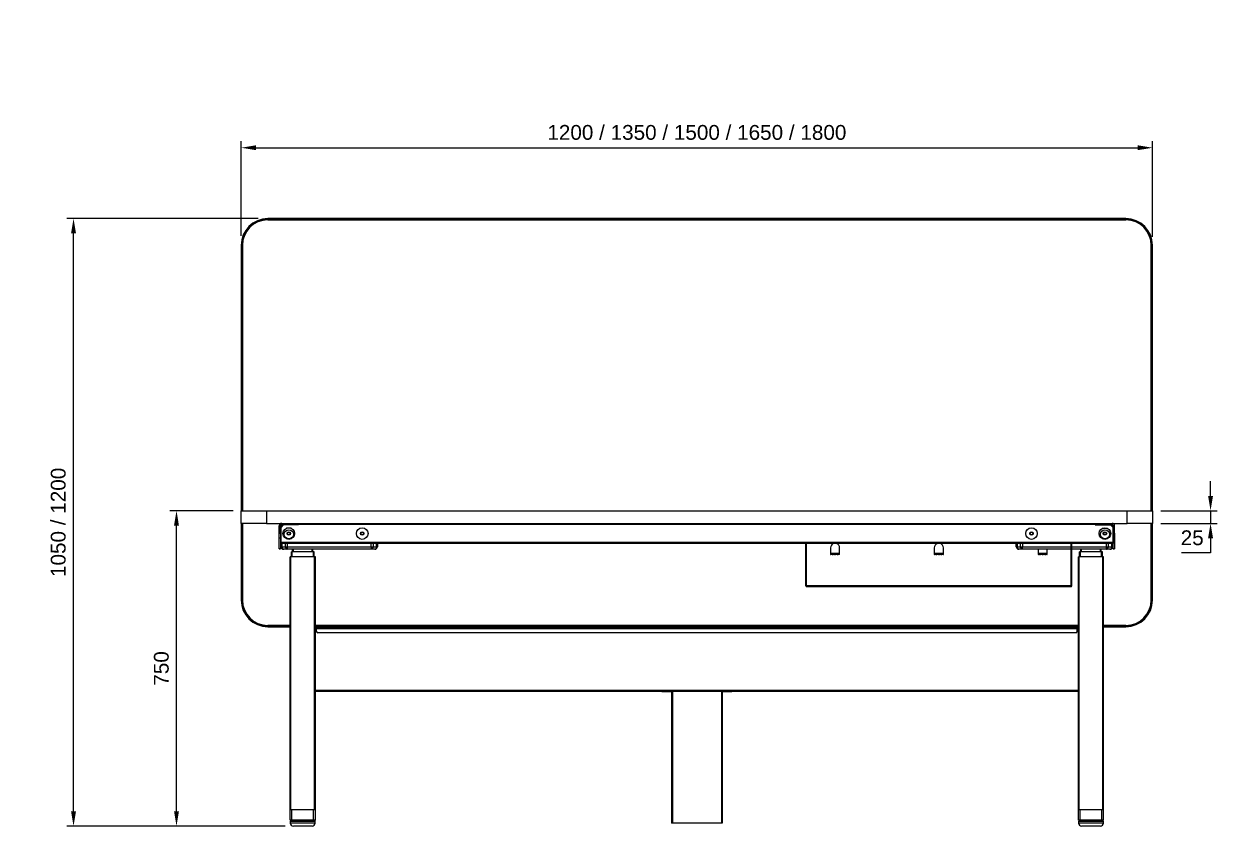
# Model space of a CAD drawing. Header units: millimetres. Extents: x -429 to 4678, y -337 to 3841.
# Drawn here: x -429 to 1928, y 2257 to 3841 of the extents above; entities that cross this region are included whole.
import ezdxf

# ---------------------------------------------------------------- set-up
doc = ezdxf.new("R2010")
doc.units = ezdxf.units.MM
doc.header["$LTSCALE"] = 100
doc.styles.get("Standard").update_dxf_attribs({"font": 'arial.ttf'})
doc.dimstyles.new('CGJ', dxfattribs={"dimscale": 13, "dimtxt": 2.25, "dimasz": 2.25, "dimexe": 1, "dimexo": 1.25, "dimgap": 1.15, "dimtad": 1, "dimtoh": 1, "dimdec": 1, "dimdsep": 46, "dimtxsty": 'Standard', "dimcen": 0, "dimclrd": 2, "dimclre": 2, "dimclrt": 2, "dimadec": 0, "dimazin": 0, "dimtfac": 1, "dimtdec": 1, "dimtmove": 0, "dimatfit": 0, "dimfxl": 1, "dimtolj": 1, "dimtzin": 0, "dimlwe": -1, "dimarcsym": 2})

# ---------------------------------------------------------------- blocks, each defined once
blk = doc.blocks.new('*D63')
at = {"color": 2, "transparency": 16777216}
for p, q in [((0, 3422.8), (0, 3609.6)), ((1800, 3420.3), (1800, 3609.6))]:
    blk.add_line(p, q, dxfattribs=at)
at = {"color": 2, "lineweight": -2, "transparency": 16777216}
blk.add_line((29.3, 3596.6), (1770.8, 3596.6), dxfattribs=at)
at = {"color": 2, "transparency": 16777216}
for points in [[(29.3, 3601.5), (29.3, 3591.8), (0, 3596.6)], [(1770.8, 3601.5), (1770.8, 3591.8), (1800, 3596.6)]]:
    blk.add_solid(points, dxfattribs=at)
at = {"layer": 'Defpoints', "color": 0, "transparency": 16777216}
for p in [(1800, 3596.6), (0, 3406.6), (1800, 3404.1)]:
    blk.add_point(p, dxfattribs=at)
at = {"color": 2, "transparency": 16777216, "insert": (900, 3626.7), "char_height": 29.25, "attachment_point": 5}
blk.add_mtext('\\A1;1200 / 1350 / 1500 / 1650 / 1800', dxfattribs=at)
blk = doc.blocks.new('*D64')
at = {"color": 2, "lineweight": -2, "transparency": 16777216}
for p, q in [((1914.7, 2908.8), (1914.7, 2938.1)), ((1914.7, 2879.6), (1914.7, 2854.6)), ((1914.7, 2825.3), (1914.7, 2796.1)), ((1914.7, 2796.1), (1857.1, 2796.1))]:
    blk.add_line(p, q, dxfattribs=at)
at = {"color": 2, "transparency": 16777216}
for p, q in [((1816.3, 2879.6), (1927.7, 2879.6)), ((1816.3, 2854.6), (1927.7, 2854.6))]:
    blk.add_line(p, q, dxfattribs=at)
for points in [[(1909.8, 2908.8), (1919.5, 2908.8), (1914.7, 2879.6)], [(1909.8, 2825.3), (1919.5, 2825.3), (1914.7, 2854.6)]]:
    blk.add_solid(points, dxfattribs=at)
at = {"layer": 'Defpoints', "color": 0, "transparency": 16777216}
for p in [(1800, 2879.6), (1800, 2854.6), (1914.7, 2854.6)]:
    blk.add_point(p, dxfattribs=at)
at = {"color": 2, "transparency": 16777216, "insert": (1878.4, 2826), "char_height": 29.25, "attachment_point": 5}
blk.add_mtext('\\A1;25', dxfattribs=at)
blk = doc.blocks.new('*D65')
at = {"color": 2, "transparency": 16777216}
for p, q in [((-16.2, 2879.6), (-140.8, 2879.6)), ((86.8, 2256.6), (-140.8, 2256.6))]:
    blk.add_line(p, q, dxfattribs=at)
at = {"color": 2, "lineweight": -2, "transparency": 16777216}
blk.add_line((-127.8, 2285.8), (-127.8, 2850.3), dxfattribs=at)
at = {"color": 2, "transparency": 16777216}
for points in [[(-132.7, 2850.3), (-123, 2850.3), (-127.8, 2879.6)], [(-132.7, 2285.8), (-123, 2285.8), (-127.8, 2256.6)]]:
    blk.add_solid(points, dxfattribs=at)
at = {"layer": 'Defpoints', "color": 0, "transparency": 16777216}
for p in [(-127.8, 2879.6), (0, 2879.6), (103, 2256.6)]:
    blk.add_point(p, dxfattribs=at)
at = {"color": 2, "transparency": 16777216, "insert": (-157.7, 2568.1), "char_height": 29.25, "attachment_point": 5, "rotation": 90}
blk.add_mtext('\\A1;750', dxfattribs=at)
blk = doc.blocks.new('*D68')
at = {"color": 2, "transparency": 16777216}
for p, q in [((33.8, 3456.6), (-344.2, 3456.6)), ((86.8, 2256.6), (-344.2, 2256.6))]:
    blk.add_line(p, q, dxfattribs=at)
at = {"color": 2, "lineweight": -2, "transparency": 16777216}
blk.add_line((-331.2, 2285.8), (-331.2, 3427.3), dxfattribs=at)
at = {"color": 2, "transparency": 16777216}
for points in [[(-336.1, 3427.3), (-326.3, 3427.3), (-331.2, 3456.6)], [(-336.1, 2285.8), (-326.3, 2285.8), (-331.2, 2256.6)]]:
    blk.add_solid(points, dxfattribs=at)
at = {"layer": 'Defpoints', "color": 0, "transparency": 16777216}
for p in [(-331.2, 3456.6), (50, 3456.6), (103, 2256.6)]:
    blk.add_point(p, dxfattribs=at)
at = {"color": 2, "transparency": 16777216, "insert": (-361.3, 2856.6), "char_height": 29.25, "attachment_point": 5, "rotation": 90}
blk.add_mtext('\\A1;1050 / 1200', dxfattribs=at)

msp = doc.modelspace()

# ---------------------------------------------------------------- linework, layer by layer
at = {"color": 7, "linetype": 'Continuous', "lineweight": -3}
for p, q in [((900, 3456.58), (52.5, 3456.58)), ((52.5, 3456.58), (52.5, 3455.5)), ((52.5, 3455.5), (52.5, 3455.08)), ((52.5, 3455.5), (900, 3455.5)), ((52.5, 3455.08), (52.5, 3454.78)), ((52.5, 3455.08), (900, 3455.08)), ((52.5, 3454.78), (900, 3454.78)), ((52.5, 3454.78), (52.5, 3454.58)), ((52.5, 3454.58), (900, 3454.58)), ((52.5, 3454.58), (52.5, 3454.43)), ((52.5, 3454.43), (900, 3454.43)), ((52.5, 3454.43), (52.5, 3454.08)), ((1747.5, 3454.08), (52.5, 3454.08)), ((1747.5, 3456.58), (900, 3456.58)), ((900, 3456.58), (900, 3455.5)), ((900, 3455.5), (900, 3455.08)), ((900, 3455.5), (1747.5, 3455.5)), ((900, 3455.08), (900, 3454.78)), ((900, 3455.08), (1747.5, 3455.08)), ((900, 3454.78), (1747.5, 3454.78)), ((900, 3454.78), (900, 3454.58)), ((900, 3454.58), (1747.5, 3454.58)), ((900, 3454.58), (900, 3454.43)), ((900, 3454.43), (1747.5, 3454.43)), ((900, 3454.43), (900, 3454.08)), ((1747.5, 3456.58), (1747.5, 3455.5)), ((1747.5, 3455.5), (1747.5, 3455.08)), ((1747.5, 3455.08), (1747.5, 3454.78)), ((1747.5, 3454.78), (1747.5, 3454.58)), ((1747.5, 3454.58), (1747.5, 3454.43)), ((1747.5, 3454.43), (1747.5, 3454.08)), ((0, 3404.08), (0, 2879.58)), ((0, 3404.08), (1.08, 3404.08)), ((1.08, 3404.08), (1.5, 3404.08)), ((1.08, 2879.58), (1.08, 3404.08)), ((1.5, 3404.08), (1.8, 3404.08)), ((1.5, 2879.58), (1.5, 3404.08)), ((1.8, 2879.58), (1.8, 3404.08)), ((1.8, 3404.08), (2, 3404.08)), ((2, 2879.58), (2, 3404.08)), ((2, 3404.08), (2.15, 3404.08)), ((2.15, 2879.58), (2.15, 3404.08)), ((2.15, 3404.08), (2.5, 3404.08)), ((2.5, 3404.08), (2.5, 2879.58)), ((1797.5, 2879.58), (1797.5, 3404.08)), ((1797.85, 3404.08), (1797.5, 3404.08)), ((1798, 3404.08), (1797.85, 3404.08)), ((1797.85, 3404.08), (1797.85, 2879.58)), ((1798, 3404.08), (1798, 2879.58)), ((1798.2, 3404.08), (1798, 3404.08)), ((1798.5, 3404.08), (1798.2, 3404.08)), ((1798.2, 3404.08), (1798.2, 2879.58)), ((1798.92, 3404.08), (1798.5, 3404.08)), ((1798.5, 3404.08), (1798.5, 2879.58)), ((1798.92, 3404.08), (1798.92, 2879.58)), ((1800, 3404.08), (1798.92, 3404.08)), ((1800, 2879.58), (1800, 3404.08)), ((0, 2854.58), (0, 2879.58)), ((0, 2879.58), (50, 2879.58)), ((50, 2879.58), (50, 2854.58)), ((50, 2879.58), (1750, 2879.58)), ((1750, 2854.58), (1750, 2879.58)), ((1750, 2879.58), (1800, 2879.58)), ((1800, 2879.58), (1800, 2854.58)), ((0, 2854.58), (0, 2703.08)), ((50, 2854.58), (0, 2854.58)), ((1.08, 2703.08), (1.08, 2854.58)), ((1.5, 2703.08), (1.5, 2854.58)), ((1.8, 2703.08), (1.8, 2854.58)), ((2, 2703.08), (2, 2854.58)), ((2.15, 2703.08), (2.15, 2854.58)), ((2.5, 2854.58), (2.5, 2703.08)), ((50, 2854.58), (1750, 2854.58)), ((80, 2854.58), (80, 2852.08)), ((80, 2852.08), (103, 2852.08)), ((103, 2852.08), (103, 2854.58)), ((113, 2852.08), (103, 2852.08)), ((113, 2854.58), (113, 2852.08)), ((113, 2852.08), (113, 2851.58)), ((1687, 2852.08), (113, 2852.08)), ((1687, 2852.08), (1687, 2854.58)), ((1697, 2852.08), (1687, 2852.08)), ((1687, 2852.08), (1687, 2851.58)), ((1697, 2854.58), (1697, 2852.08)), ((1720, 2852.08), (1697, 2852.08)), ((1720, 2852.08), (1720, 2854.58)), ((1800, 2854.58), (1750, 2854.58)), ((1797.5, 2703.08), (1797.5, 2854.58)), ((1797.85, 2854.58), (1797.85, 2703.08)), ((1798, 2854.58), (1798, 2703.08)), ((1798.2, 2854.58), (1798.2, 2703.08)), ((1798.5, 2854.58), (1798.5, 2703.08)), ((1798.92, 2854.58), (1798.92, 2703.08)), ((1800, 2703.08), (1800, 2854.58)), ((77.5, 2849.58), (75, 2849.58)), ((75, 2835.49), (75, 2849.58)), ((75, 2835.49), (77.5, 2835.49)), ((75, 2825.55), (75, 2835.49)), ((77.5, 2835.49), (77.5, 2849.58)), ((80.5, 2849.08), (77.5, 2849.08)), ((78, 2845.08), (77.5, 2845.08)), ((77.5, 2835.49), (77.5, 2825.55)), ((83, 2851.58), (78, 2846.58)), ((78, 2846.58), (78, 2817.08)), ((79, 2849.08), (79, 2851.58)), ((79, 2851.58), (80.46, 2851.58)), ((80.46, 2851.58), (83, 2851.58)), ((80.46, 2851.58), (80.46, 2849.08)), ((113, 2851.58), (83, 2851.58)), ((98.69, 2845.08), (89.31, 2845.08)), ((91.07, 2836.49), (91.07, 2832.66)), ((1687, 2851.58), (1717, 2851.58)), ((1701.31, 2845.08), (1710.69, 2845.08)), ((1708.93, 2832.66), (1708.93, 2836.49)), ((1722, 2846.58), (1717, 2851.58)), ((1717, 2851.58), (1719.54, 2851.58)), ((1719.5, 2849.08), (1722.5, 2849.08)), ((1719.54, 2851.58), (1721, 2851.58)), ((1719.54, 2849.08), (1719.54, 2851.58)), ((1721, 2851.58), (1721, 2849.08)), ((1722, 2846.58), (1722, 2817.08)), ((1722, 2845.08), (1722.5, 2845.08)), ((1725, 2849.58), (1722.5, 2849.58)), ((1722.5, 2835.49), (1722.5, 2849.58)), ((1722.5, 2835.49), (1725, 2835.49)), ((1722.5, 2825.55), (1722.5, 2835.49)), ((1725, 2835.49), (1725, 2849.58)), ((1725, 2835.49), (1725, 2825.55)), ((77.5, 2825.55), (75, 2825.55)), ((75, 2804.64), (75, 2825.55)), ((77.5, 2825.55), (77.5, 2804.64)), ((78, 2821.08), (77.5, 2821.08)), ((78, 2817.08), (77.5, 2817.08)), ((1722, 2817.08), (78, 2817.08)), ((78, 2817.08), (78, 2814.58)), ((1722, 2814.58), (78, 2814.58)), ((79, 2808.58), (79, 2814.58)), ((79, 2808.58), (80.46, 2808.58)), ((80.46, 2814.58), (80.46, 2808.58)), ((80.46, 2808.58), (87.54, 2808.58)), ((87.54, 2808.58), (87.54, 2814.58)), ((87.54, 2808.58), (91.07, 2808.58)), ((91.07, 2814.58), (91.07, 2808.58)), ((91.07, 2808.58), (256.93, 2808.58)), ((91.07, 2808.58), (91.07, 2803.58)), ((256.93, 2808.58), (256.93, 2814.58)), ((256.93, 2808.58), (260.46, 2808.58)), ((256.93, 2808.58), (256.93, 2803.58)), ((260.46, 2814.58), (260.46, 2808.58)), ((260.46, 2808.58), (267.54, 2808.58)), ((267.54, 2808.58), (267.54, 2814.58)), ((267.54, 2808.58), (269, 2808.58)), ((269, 2814.58), (269, 2808.58)), ((1115.5, 2731.18), (1115.5, 2814.58)), ((1116.3, 2731.18), (1116.3, 2814.58)), ((1116.5, 2731.18), (1116.5, 2814.58)), ((1164, 2806.08), (1164, 2793.08)), ((1182, 2793.08), (1182, 2806.08)), ((1369, 2806.08), (1369, 2793.08)), ((1387, 2793.08), (1387, 2806.08)), ((1531, 2808.58), (1531, 2814.58)), ((1531, 2808.58), (1532.46, 2808.58)), ((1532.46, 2814.58), (1532.46, 2808.58)), ((1532.46, 2808.58), (1539.54, 2808.58)), ((1539.54, 2808.58), (1539.54, 2814.58)), ((1539.54, 2808.58), (1543.07, 2808.58)), ((1543.07, 2814.58), (1543.07, 2808.58)), ((1543.07, 2803.58), (1543.07, 2808.58)), ((1543.07, 2808.58), (1708.93, 2808.58)), ((1639.5, 2731.18), (1639.5, 2814.58)), ((1639.7, 2731.18), (1639.7, 2814.58)), ((1640.5, 2731.18), (1640.5, 2814.58)), ((1708.93, 2808.58), (1708.93, 2814.58)), ((1708.93, 2808.58), (1712.46, 2808.58)), ((1708.93, 2803.58), (1708.93, 2808.58)), ((1712.46, 2814.58), (1712.46, 2808.58)), ((1712.46, 2808.58), (1719.54, 2808.58)), ((1719.54, 2808.58), (1719.54, 2814.58)), ((1719.54, 2808.58), (1721, 2808.58)), ((1721, 2814.58), (1721, 2808.58)), ((1722, 2821.08), (1722.5, 2821.08)), ((1722, 2817.08), (1722.5, 2817.08)), ((1722, 2817.08), (1722, 2814.58)), ((1725, 2825.55), (1722.5, 2825.55)), ((1722.5, 2804.64), (1722.5, 2825.55)), ((1725, 2825.55), (1725, 2804.64)), ((75, 2804.64), (77.5, 2804.64)), ((75, 2804.58), (75, 2804.64)), ((77.5, 2804.58), (75, 2804.58)), ((77.5, 2804.64), (77.5, 2804.58)), ((91.07, 2803.58), (84, 2803.58)), ((256.93, 2803.58), (91.07, 2803.58)), ((96.5, 2288.58), (96.5, 2788.58)), ((98, 2788.58), (96.5, 2788.58)), ((98, 2288.58), (98, 2788.58)), ((145, 2788.58), (98, 2788.58)), ((99, 2788.58), (99, 2798.58)), ((100.5, 2798.58), (99, 2798.58)), ((100.5, 2788.58), (100.5, 2798.58)), ((142.5, 2798.58), (100.5, 2798.58)), ((101.5, 2798.58), (101.5, 2803.58)), ((103, 2798.58), (103, 2803.58)), ((140, 2798.58), (140, 2803.58)), ((141.5, 2798.58), (141.5, 2803.58)), ((142.5, 2788.58), (142.5, 2798.58)), ((144, 2798.58), (142.5, 2798.58)), ((144, 2788.58), (144, 2798.58)), ((145, 2288.58), (145, 2788.58)), ((146.5, 2788.58), (145, 2788.58)), ((146.5, 2288.58), (146.5, 2788.58)), ((264, 2803.58), (256.93, 2803.58)), ((1164, 2795.68), (1182, 2795.68)), ((1164, 2794.68), (1164.5, 2794.68)), ((1164, 2793.08), (1164.5, 2793.08)), ((1167, 2794.68), (1164.5, 2794.68)), ((1164.5, 2794.68), (1164.5, 2793.08)), ((1167, 2793.08), (1164.5, 2793.08)), ((1167, 2793.08), (1167, 2794.68)), ((1169, 2794.68), (1167, 2794.68)), ((1167, 2793.88), (1169, 2793.88)), ((1167, 2793.08), (1169, 2793.08)), ((1172, 2794.68), (1169, 2794.68)), ((1169, 2794.68), (1169, 2793.08)), ((1172, 2793.08), (1169, 2793.08)), ((1172, 2793.08), (1172, 2794.68)), ((1174, 2794.68), (1172, 2794.68)), ((1172, 2793.88), (1174, 2793.88)), ((1172, 2793.08), (1174, 2793.08)), ((1174, 2794.68), (1174, 2793.08)), ((1177, 2794.68), (1174, 2794.68)), ((1177, 2793.08), (1174, 2793.08)), ((1177, 2793.08), (1177, 2794.68)), ((1179, 2794.68), (1177, 2794.68)), ((1177, 2793.88), (1179, 2793.88)), ((1177, 2793.08), (1179, 2793.08)), ((1179, 2794.68), (1179, 2793.08)), ((1181.5, 2794.68), (1179, 2794.68)), ((1181.5, 2793.08), (1179, 2793.08)), ((1181.5, 2794.68), (1182, 2794.68)), ((1181.5, 2793.08), (1181.5, 2794.68)), ((1181.5, 2793.08), (1182, 2793.08)), ((1369, 2795.68), (1387, 2795.68)), ((1369, 2794.68), (1369.5, 2794.68)), ((1369, 2793.08), (1369.5, 2793.08)), ((1372, 2794.68), (1369.5, 2794.68)), ((1369.5, 2794.68), (1369.5, 2793.08)), ((1372, 2793.08), (1369.5, 2793.08)), ((1372, 2793.08), (1372, 2794.68)), ((1374, 2794.68), (1372, 2794.68)), ((1372, 2793.88), (1374, 2793.88)), ((1372, 2793.08), (1374, 2793.08)), ((1374, 2794.68), (1374, 2793.08)), ((1377, 2794.68), (1374, 2794.68)), ((1377, 2793.08), (1374, 2793.08)), ((1377, 2793.08), (1377, 2794.68)), ((1379, 2794.68), (1377, 2794.68)), ((1377, 2793.88), (1379, 2793.88)), ((1377, 2793.08), (1379, 2793.08)), ((1382, 2794.68), (1379, 2794.68)), ((1379, 2794.68), (1379, 2793.08)), ((1382, 2793.08), (1379, 2793.08)), ((1382, 2793.08), (1382, 2794.68)), ((1384, 2794.68), (1382, 2794.68)), ((1382, 2793.88), (1384, 2793.88)), ((1382, 2793.08), (1384, 2793.08)), ((1386.5, 2794.68), (1384, 2794.68)), ((1384, 2794.68), (1384, 2793.08)), ((1386.5, 2793.08), (1384, 2793.08)), ((1386.5, 2794.68), (1387, 2794.68)), ((1386.5, 2793.08), (1386.5, 2794.68)), ((1386.5, 2793.08), (1387, 2793.08)), ((1543.07, 2803.58), (1536, 2803.58)), ((1708.93, 2803.58), (1543.07, 2803.58)), ((1574, 2803.58), (1574, 2793.08)), ((1574, 2795.68), (1592, 2795.68)), ((1574, 2794.68), (1574.5, 2794.68)), ((1574, 2793.08), (1574.5, 2793.08)), ((1577, 2794.68), (1574.5, 2794.68)), ((1574.5, 2794.68), (1574.5, 2793.08)), ((1577, 2793.08), (1574.5, 2793.08)), ((1577, 2793.08), (1577, 2794.68)), ((1579, 2794.68), (1577, 2794.68)), ((1577, 2793.88), (1579, 2793.88)), ((1577, 2793.08), (1579, 2793.08)), ((1582, 2794.68), (1579, 2794.68)), ((1579, 2794.68), (1579, 2793.08)), ((1582, 2793.08), (1579, 2793.08)), ((1582, 2793.08), (1582, 2794.68)), ((1584, 2794.68), (1582, 2794.68)), ((1582, 2793.88), (1584, 2793.88)), ((1582, 2793.08), (1584, 2793.08)), ((1584, 2794.68), (1584, 2793.08)), ((1587, 2794.68), (1584, 2794.68)), ((1587, 2793.08), (1584, 2793.08)), ((1587, 2793.08), (1587, 2794.68)), ((1589, 2794.68), (1587, 2794.68)), ((1587, 2793.88), (1589, 2793.88)), ((1587, 2793.08), (1589, 2793.08)), ((1589, 2794.68), (1589, 2793.08)), ((1591.5, 2794.68), (1589, 2794.68)), ((1591.5, 2793.08), (1589, 2793.08)), ((1591.5, 2794.68), (1592, 2794.68)), ((1591.5, 2793.08), (1591.5, 2794.68)), ((1591.5, 2793.08), (1592, 2793.08)), ((1592, 2793.08), (1592, 2803.58)), ((1653.5, 2288.58), (1653.5, 2788.58)), ((1655, 2788.58), (1653.5, 2788.58)), ((1655, 2288.58), (1655, 2788.58)), ((1702, 2788.58), (1655, 2788.58)), ((1656, 2788.58), (1656, 2798.58)), ((1657.5, 2798.58), (1656, 2798.58)), ((1657.5, 2788.58), (1657.5, 2798.58)), ((1699.5, 2798.58), (1657.5, 2798.58)), ((1658.5, 2798.58), (1658.5, 2803.58)), ((1660, 2798.58), (1660, 2803.58)), ((1697, 2798.58), (1697, 2803.58)), ((1698.5, 2798.58), (1698.5, 2803.58)), ((1699.5, 2788.58), (1699.5, 2798.58)), ((1701, 2798.58), (1699.5, 2798.58)), ((1701, 2788.58), (1701, 2798.58)), ((1702, 2288.58), (1702, 2788.58)), ((1703.5, 2788.58), (1702, 2788.58)), ((1703.5, 2288.58), (1703.5, 2788.58)), ((1716, 2803.58), (1708.93, 2803.58)), ((1722.5, 2804.64), (1725, 2804.64)), ((1722.5, 2804.58), (1722.5, 2804.64)), ((1725, 2804.58), (1722.5, 2804.58)), ((1725, 2804.64), (1725, 2804.58)), ((1115.5, 2731.18), (1116.3, 2731.18)), ((1117.1, 2731.18), (1116.5, 2731.18)), ((1117.1, 2731.18), (1117.1, 2729.58)), ((1638.9, 2731.18), (1117.1, 2731.18)), ((1638.9, 2729.58), (1117.1, 2729.58)), ((1638.9, 2729.58), (1638.9, 2731.18)), ((1639.5, 2731.18), (1638.9, 2731.18)), ((1640.5, 2731.18), (1639.7, 2731.18)), ((0, 2703.08), (1.08, 2703.08)), ((1.08, 2703.08), (1.5, 2703.08)), ((1.5, 2703.08), (1.8, 2703.08)), ((1.8, 2703.08), (2, 2703.08)), ((2, 2703.08), (2.15, 2703.08)), ((2.15, 2703.08), (2.5, 2703.08)), ((1797.85, 2703.08), (1797.5, 2703.08)), ((1798, 2703.08), (1797.85, 2703.08)), ((1798.2, 2703.08), (1798, 2703.08)), ((1798.5, 2703.08), (1798.2, 2703.08)), ((1798.92, 2703.08), (1798.5, 2703.08)), ((1800, 2703.08), (1798.92, 2703.08)), ((52.5, 2653.08), (96.5, 2653.08)), ((52.5, 2652.73), (52.5, 2653.08)), ((96.5, 2652.73), (52.5, 2652.73)), ((52.5, 2652.58), (52.5, 2652.73)), ((96.5, 2652.58), (52.5, 2652.58)), ((52.5, 2652.38), (52.5, 2652.58)), ((52.5, 2652.08), (52.5, 2652.38)), ((96.5, 2652.38), (52.5, 2652.38)), ((52.5, 2651.65), (52.5, 2652.08)), ((96.5, 2652.08), (52.5, 2652.08)), ((96.5, 2651.65), (52.5, 2651.65)), ((52.5, 2650.58), (52.5, 2651.65)), ((52.5, 2650.58), (96.5, 2650.58)), ((146.5, 2653.08), (1653.5, 2653.08)), ((1653.5, 2652.73), (146.5, 2652.73)), ((1653.5, 2652.58), (146.5, 2652.58)), ((1653.5, 2652.38), (146.5, 2652.38)), ((1653.5, 2652.08), (146.5, 2652.08)), ((1653.5, 2651.65), (146.5, 2651.65)), ((146.5, 2650.58), (1653.5, 2650.58)), ((148.5, 2647.58), (146.5, 2647.58)), ((148.5, 2645.58), (146.5, 2645.58)), ((1651.5, 2648.58), (148.5, 2648.58)), ((148.5, 2646.58), (148.5, 2648.58)), ((1651.5, 2646.58), (148.5, 2646.58)), ((148.5, 2641.58), (148.5, 2646.58)), ((1651.5, 2646.58), (1651.5, 2648.58)), ((1653.5, 2647.58), (1651.5, 2647.58)), ((1651.5, 2641.58), (1651.5, 2646.58)), ((1653.5, 2645.58), (1651.5, 2645.58)), ((1703.5, 2653.08), (1747.5, 2653.08)), ((1747.5, 2652.73), (1703.5, 2652.73)), ((1747.5, 2652.58), (1703.5, 2652.58)), ((1747.5, 2652.38), (1703.5, 2652.38)), ((1747.5, 2652.08), (1703.5, 2652.08)), ((1747.5, 2651.65), (1703.5, 2651.65)), ((1703.5, 2650.58), (1747.5, 2650.58)), ((1747.5, 2652.73), (1747.5, 2653.08)), ((1747.5, 2652.58), (1747.5, 2652.73)), ((1747.5, 2652.38), (1747.5, 2652.58)), ((1747.5, 2652.08), (1747.5, 2652.38)), ((1747.5, 2651.65), (1747.5, 2652.08)), ((1747.5, 2650.58), (1747.5, 2651.65)), ((1648.5, 2638.58), (151.5, 2638.58)), ((1653.5, 2524.58), (146.5, 2524.58)), ((1653.5, 2522.58), (146.5, 2522.58)), ((830.8, 2521.78), (830.8, 2522.58)), ((833.8, 2522.58), (833.8, 2521.78)), ((849.2, 2521.78), (849.2, 2522.58)), ((851.6, 2522.58), (851.6, 2520.98)), ((948.4, 2522.58), (948.4, 2520.98)), ((950.8, 2521.78), (950.8, 2522.58)), ((966.2, 2521.78), (966.2, 2522.58)), ((969.2, 2522.58), (969.2, 2521.78)), ((833.8, 2521.78), (830.8, 2521.78)), ((849.2, 2521.78), (833.8, 2521.78)), ((850, 2520.98), (850, 2262.58)), ((851.6, 2520.98), (850, 2520.98)), ((851.6, 2520.98), (851.6, 2262.58)), ((948.4, 2520.98), (948.4, 2262.58)), ((950, 2520.98), (948.4, 2520.98)), ((950, 2520.98), (950, 2262.58)), ((966.2, 2521.78), (950.8, 2521.78)), ((969.2, 2521.78), (966.2, 2521.78)), ((96.5, 2268.58), (96.5, 2288.58)), ((98, 2288.58), (96.5, 2288.58)), ((145, 2288.58), (98, 2288.58)), ((100, 2268.58), (100, 2288.58)), ((143, 2288.58), (100, 2288.58)), ((143, 2268.58), (143, 2288.58)), ((146.5, 2288.58), (145, 2288.58)), ((146.5, 2268.58), (146.5, 2288.58)), ((1655, 2288.58), (1653.5, 2288.58)), ((1653.5, 2268.58), (1653.5, 2288.58)), ((1702, 2288.58), (1655, 2288.58)), ((1657, 2268.58), (1657, 2288.58)), ((1700, 2288.58), (1657, 2288.58)), ((1700, 2268.58), (1700, 2288.58)), ((1703.5, 2288.58), (1702, 2288.58)), ((1703.5, 2268.58), (1703.5, 2288.58)), ((100, 2268.58), (96.5, 2268.58)), ((97, 2265.58), (97, 2262.58)), ((146, 2265.58), (97, 2265.58)), ((143, 2268.58), (100, 2268.58)), ((146.5, 2268.58), (143, 2268.58)), ((146, 2262.58), (146, 2265.58)), ((1657, 2268.58), (1653.5, 2268.58)), ((1654, 2265.58), (1654, 2262.58)), ((1678.5, 2265.58), (1654, 2265.58)), ((1700, 2268.58), (1657, 2268.58)), ((1703, 2265.58), (1678.5, 2265.58)), ((1703.5, 2268.58), (1700, 2268.58)), ((1703, 2262.58), (1703, 2265.58)), ((146, 2262.58), (97, 2262.58)), ((140, 2256.58), (103, 2256.58)), ((851.6, 2262.58), (850, 2262.58)), ((948.4, 2262.58), (851.6, 2262.58)), ((950, 2262.58), (948.4, 2262.58)), ((1678.5, 2262.58), (1654, 2262.58)), ((1678.5, 2256.58), (1660, 2256.58)), ((1703, 2262.58), (1678.5, 2262.58)), ((1697, 2256.58), (1678.5, 2256.58))]:
    msp.add_line(p, q, dxfattribs=at)
at = {"color": 7, "linetype": 'Continuous', "lineweight": -3, "flags": 128}
for points in [[(80.46, 2808.58), (80.52, 2807.71), (80.68, 2806.87), (80.94, 2806.08), (81.29, 2805.36), (81.73, 2804.75), (82.23, 2804.25), (82.79, 2803.88), (83.39, 2803.65), (84, 2803.58)], [(87.54, 2808.58), (87.59, 2807.71), (87.75, 2806.87), (88.01, 2806.08), (88.36, 2805.36), (88.8, 2804.75), (89.3, 2804.25), (89.86, 2803.88), (90.46, 2803.65), (91.07, 2803.58)], [(260.46, 2808.58), (260.41, 2807.71), (260.25, 2806.87), (259.99, 2806.08), (259.64, 2805.36), (259.2, 2804.75), (258.7, 2804.25), (258.14, 2803.88), (257.54, 2803.65), (256.93, 2803.58)], [(267.54, 2808.58), (267.48, 2807.71), (267.32, 2806.87), (267.06, 2806.08), (266.71, 2805.36), (266.27, 2804.75), (265.77, 2804.25), (265.21, 2803.88), (264.61, 2803.65), (264, 2803.58)], [(1536, 2803.58), (1535.39, 2803.65), (1534.79, 2803.88), (1534.23, 2804.25), (1533.73, 2804.75), (1533.29, 2805.36), (1532.94, 2806.08), (1532.68, 2806.87), (1532.52, 2807.71), (1532.46, 2808.58)], [(1543.07, 2803.58), (1542.46, 2803.65), (1541.86, 2803.88), (1541.3, 2804.25), (1540.8, 2804.75), (1540.36, 2805.36), (1540.01, 2806.08), (1539.75, 2806.87), (1539.59, 2807.71), (1539.54, 2808.58)], [(1708.93, 2803.58), (1709.54, 2803.65), (1710.14, 2803.88), (1710.7, 2804.25), (1711.2, 2804.75), (1711.64, 2805.36), (1711.99, 2806.08), (1712.25, 2806.87), (1712.41, 2807.71), (1712.46, 2808.58)], [(1716, 2803.58), (1716.61, 2803.65), (1717.21, 2803.88), (1717.77, 2804.25), (1718.27, 2804.75), (1718.71, 2805.36), (1719.06, 2806.08), (1719.32, 2806.87), (1719.48, 2807.71), (1719.54, 2808.58)]]:
    msp.add_lwpolyline(points, dxfattribs=at)
at = {"color": 7, "linetype": 'Continuous', "lineweight": -3}
for centre, radius in [((94, 2834.58), 11.5), ((94, 2833.08), 9), ((94, 2834.58), 3.5), ((94, 2834.58), 2.4), ((239, 2834.58), 11.5), ((239, 2834.58), 3.5), ((239, 2834.58), 2.4), ((1561, 2834.58), 11.5), ((1561, 2834.58), 3.5), ((1561, 2834.58), 2.4), ((1706, 2834.58), 11.5), ((1706, 2833.08), 9), ((1706, 2834.58), 3.5), ((1706, 2834.58), 2.4)]:
    msp.add_circle(centre, radius, dxfattribs=at)
for centre, radius, start, end in [((52.5, 3404.08), 52.5, 90, 180), ((52.5, 3404.08), 51.42, 90, 180), ((52.5, 3404.08), 51, 90, 180), ((52.5, 3404.08), 50.7, 90, 180), ((52.5, 3404.08), 50.5, 90, 180), ((52.5, 3404.08), 50.35, 90, 180), ((52.5, 3404.08), 50, 90, 180), ((1747.5, 3404.08), 52.5, 0, 90), ((1747.5, 3404.08), 51.42, 0, 90), ((1747.5, 3404.08), 51, 0, 90), ((1747.5, 3404.08), 50.7, 0, 90), ((1747.5, 3404.08), 50.5, 0, 90), ((1747.5, 3404.08), 50.35, 0, 90), ((1747.5, 3404.08), 50, 0, 90), ((80, 2849.58), 5, 90, 180), ((80, 2849.58), 2.5, 90, 180), ((1720, 2849.58), 5, 0, 90), ((1720, 2849.58), 2.5, 0, 90), ((84, 2808.58), 5, 180, 270), ((264, 2808.58), 5, 270, 0), ((1173, 2806.08), 9, 109.18814, 180), ((1173, 2806.08), 9, 0, 70.81186), ((1378, 2806.08), 9, 109.18814, 180), ((1378, 2806.08), 9, 0, 70.81186), ((1536, 2808.58), 5, 180, 270), ((1716, 2808.58), 5, 270, 0), ((52.5, 2703.08), 52.5, 180, 270), ((52.5, 2703.08), 51.42, 180, 270), ((52.5, 2703.08), 51, 180, 270), ((52.5, 2703.08), 50.7, 180, 270), ((52.5, 2703.08), 50.5, 180, 270), ((52.5, 2703.08), 50.35, 180, 270), ((52.5, 2703.08), 50, 180, 270), ((1747.5, 2703.08), 52.5, 270, 0), ((1747.5, 2703.08), 50, 270, 0), ((1747.5, 2703.08), 51, 270, 0), ((1747.5, 2703.08), 50.7, 270, 0), ((1747.5, 2703.08), 50.5, 270, 0), ((1747.5, 2703.08), 51.42, 270, 0), ((1747.5, 2703.08), 50.35, 270, 0), ((151.5, 2641.58), 3, 180, 270), ((1648.5, 2641.58), 3, 270, 0), ((849.2, 2520.98), 1.6, 0, 90), ((950.8, 2520.98), 1.6, 90, 180), ((849.2, 2520.98), 0.8, 0, 90), ((950.8, 2520.98), 0.8, 90, 180), ((100, 2265.58), 3, 90, 180), ((143, 2265.58), 3, 0, 90), ((1657, 2265.58), 3, 90, 180), ((1700, 2265.58), 3, 0, 90), ((103, 2262.58), 6, 180, 270), ((140, 2262.58), 6, 270, 0), ((1660, 2262.58), 6, 180, 270), ((1697, 2262.58), 6, 270, 0)]:
    msp.add_arc(centre, radius, start, end, dxfattribs=at)
for points in [[(1115.5, 2731.18), (1115.52, 2730.99), (1115.56, 2730.62), (1115.85, 2730.13), (1116.27, 2729.77), (1116.72, 2729.6), (1117, 2729.58), (1117.1, 2729.58)], [(1638.9, 2729.58), (1639.09, 2729.6), (1639.46, 2729.63), (1639.94, 2729.92), (1640.31, 2730.35), (1640.48, 2730.8), (1640.49, 2731.08), (1640.5, 2731.18)]]:
    msp.add_open_spline(points, degree=3, knots=[0, 0, 0, 0, 0.2207426, 0.4415058, 0.662269, 0.883032, 1, 1, 1, 1], dxfattribs=at)
for points in [[(1116.3, 2731.18), (1116.31, 2731.07), (1116.34, 2730.86), (1116.52, 2730.6), (1116.79, 2730.41), (1117, 2730.39), (1117.1, 2730.38)], [(1638.9, 2730.38), (1639.01, 2730.39), (1639.21, 2730.41), (1639.48, 2730.6), (1639.66, 2730.86), (1639.69, 2731.07), (1639.7, 2731.18)]]:
    msp.add_open_spline(points, degree=3, dxfattribs=at)

# ---------------------------------------------------------------- dimensions: what is measured, and where the dimension line sits
dim = msp.add_linear_dim(base=(1800, 3596.63), p1=(0, 3406.58), p2=(1800, 3404.08), text='1200 / 1350 / 1500 / 1650 / <>', dimstyle='CGJ')
dim.commit()
dim.dimension.update_dxf_attribs({"geometry": '*D63', "text_midpoint": (900, 3596.63), "dimtype": 160})
for base, p2, text, picture, middle in [((-331.2, 3456.58), (50, 3456.58), '1050 / <>', '*D68', (-361.27, 2856.58)), ((-127.84, 2879.58), (0, 2879.58), '750', '*D65', (-157.73, 2568.08))]:
    dim = msp.add_linear_dim(base=base, p1=(103, 2256.58), p2=p2, angle=90, text=text, dimstyle='CGJ')
    dim.commit()
    dim.dimension.update_dxf_attribs({"geometry": picture, "text_midpoint": middle})
dim = msp.add_linear_dim(base=(1914.66, 2854.58), p1=(1800, 2879.58), p2=(1800, 2854.58), angle=90, dimstyle='CGJ')
dim.commit()
dim.dimension.update_dxf_attribs({"geometry": '*D64', "text_midpoint": (1878.4, 2825.96)})

doc.saveas('drawing.dxf')
